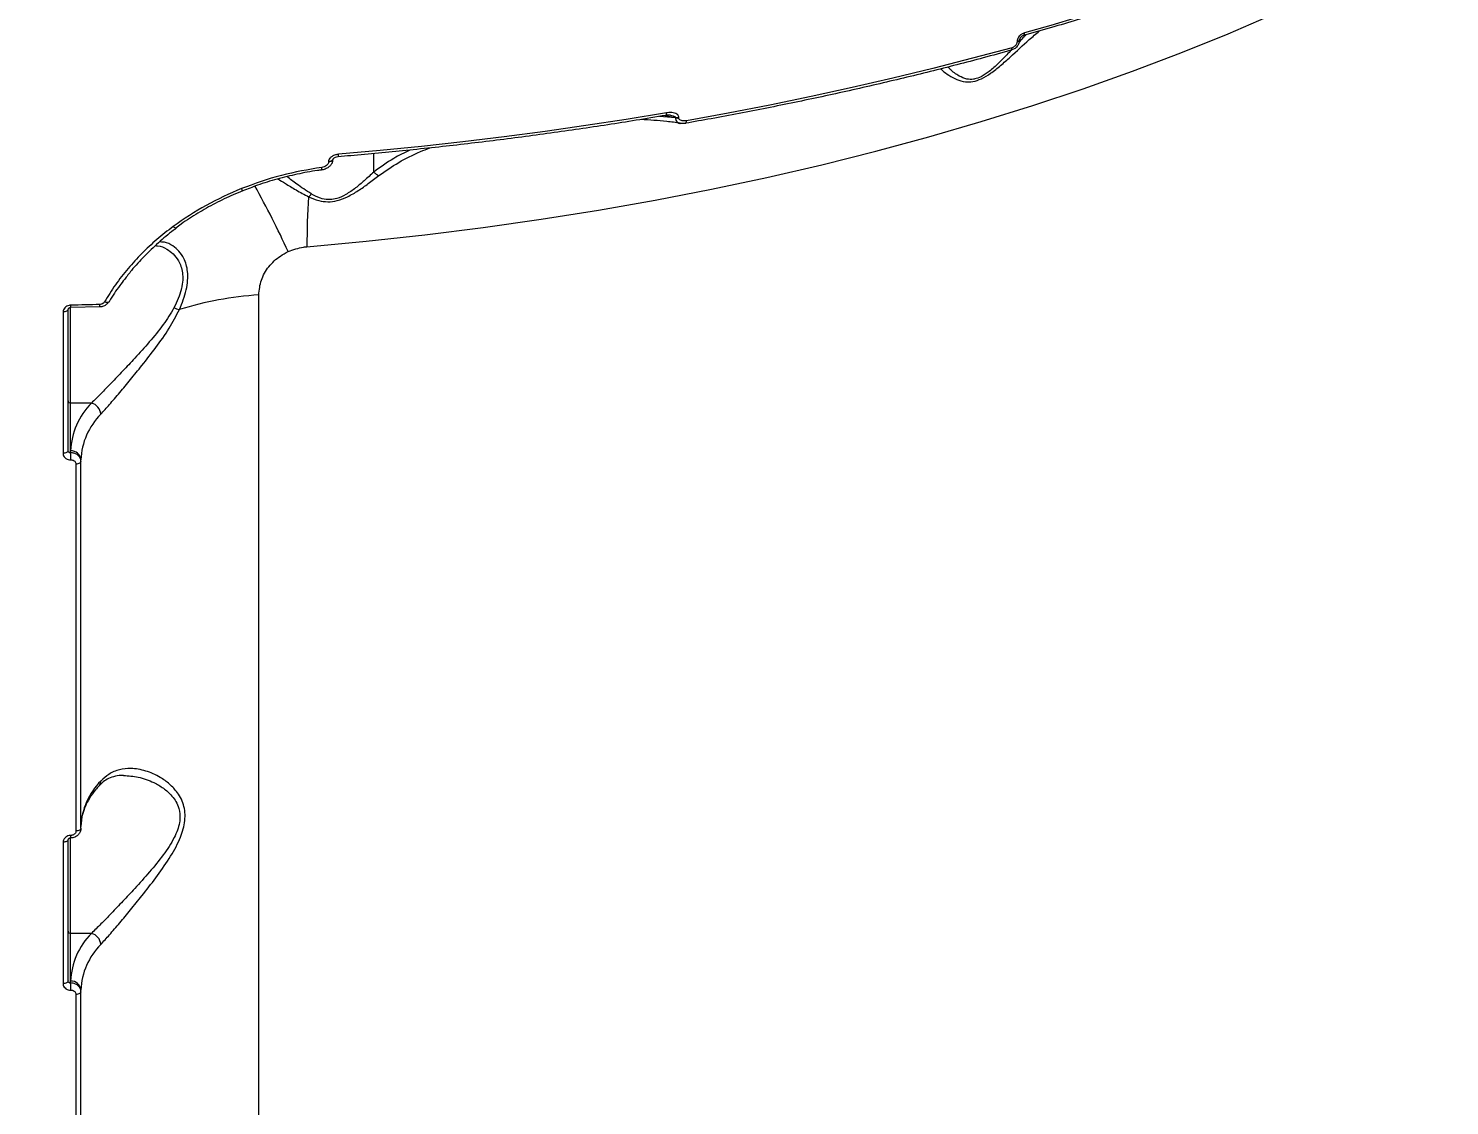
# Model space of a CAD drawing. Header units: millimetres. Extents: x -4781 to 5098, y -4410 to 4664.
# Drawn here: x -1572.3 to -1296.6, y -180.9 to 28 of the extents above; entities that cross this region are included whole.
import ezdxf

# ---------------------------------------------------------------- set-up
doc = ezdxf.new("R2010")
doc.units = ezdxf.units.MM
for name, color, linetype in [('DIKOM_ОБЪЕКТ', 7, 'Continuous'), ('DIKOM_РАЗМЕР_ЗОНА', 7, 'Continuous'), ('DIKOM_РАЗМЕР_ОБЪЕКТА', 7, 'Continuous')]:
    doc.layers.add(name, color=color, linetype=linetype)
doc.styles.add('style1', font='arial.ttf', dxfattribs={"width": 0.8})
doc.dimstyles.new('1-50', dxfattribs={"dimtxt": 300, "dimasz": 200, "dimexe": 100, "dimexo": 0, "dimgap": 100, "dimtad": 1, "dimtxsty": 'style1', "dimcen": 200, "dimclrd": 7, "dimclre": 7, "dimclrt": 7, "dimadec": 1, "dimazin": 2, "dimtfac": 1, "dimtmove": 0, "dimatfit": 2, "dimfxl": 0, "dimlwd": 25, "dimlwe": 18, "dimarcsym": 0})

# ---------------------------------------------------------------- blocks, each defined once
blk = doc.blocks.new('*D54')
at = {"layer": 'Defpoints', "color": 0, "transparency": 16777216}
for p in [(2534.93, 1098.4), (-3331.22, 763.4), (2534.93, -3200.56)]:
    blk.add_point(p, dxfattribs=at)
at = {"layer": 'DIKOM_РАЗМЕР_ОБЪЕКТА', "color": 7, "lineweight": 18, "transparency": 16777216}
for p, q in [((2534.93, 1098.4), (2534.93, -3300.56)), ((-3331.22, 763.4), (-3331.22, -3300.56))]:
    blk.add_line(p, q, dxfattribs=at)
at = {"layer": 'DIKOM_РАЗМЕР_ОБЪЕКТА', "color": 7, "lineweight": 25, "transparency": 16777216}
blk.add_line((-3131.22, -3200.56), (2334.93, -3200.56), dxfattribs=at)
at = {"layer": 'DIKOM_РАЗМЕР_ОБЪЕКТА', "color": 7, "transparency": 16777216}
for points in [[(-3131.22, -3167.23), (-3131.22, -3233.9), (-3331.22, -3200.56)], [(2334.93, -3167.23), (2334.93, -3233.9), (2534.93, -3200.56)]]:
    blk.add_solid(points, dxfattribs=at)
at = {"layer": 'DIKOM_РАЗМЕР_ОБЪЕКТА', "color": 7, "transparency": 16777216, "insert": (941.13, -2947.39), "char_height": 300, "attachment_point": 5, "style": 'style1'}
blk.add_mtext('5870', dxfattribs=at)
blk = doc.blocks.new('*D57')
at = {"layer": 'Defpoints', "color": 0, "transparency": 16777216}
for p in [(4034.06, 1180.11), (-4781.22, 856.14), (4034.06, -4310.06)]:
    blk.add_point(p, dxfattribs=at)
at = {"layer": 'DIKOM_РАЗМЕР_ЗОНА', "color": 7, "lineweight": 18, "transparency": 16777216}
for p, q in [((4034.06, 1180.11), (4034.06, -4410.06)), ((-4781.22, 856.14), (-4781.22, -4410.06))]:
    blk.add_line(p, q, dxfattribs=at)
at = {"layer": 'DIKOM_РАЗМЕР_ЗОНА', "color": 7, "lineweight": 25, "transparency": 16777216}
blk.add_line((-4581.22, -4310.06), (3834.06, -4310.06), dxfattribs=at)
at = {"layer": 'DIKOM_РАЗМЕР_ЗОНА', "color": 7, "transparency": 16777216}
for points in [[(-4581.22, -4276.72), (-4581.22, -4343.39), (-4781.22, -4310.06)], [(3834.06, -4276.72), (3834.06, -4343.39), (4034.06, -4310.06)]]:
    blk.add_solid(points, dxfattribs=at)
at = {"layer": 'DIKOM_РАЗМЕР_ЗОНА', "color": 7, "transparency": 16777216, "insert": (-1490.8, -4056.88), "char_height": 300, "attachment_point": 5, "style": 'style1'}
blk.add_mtext('8820', dxfattribs=at)

msp = doc.modelspace()

# ---------------------------------------------------------------- linework, layer by layer
at = {"layer": 'DIKOM_ОБЪЕКТ', "color": 7, "linetype": 'Continuous', "lineweight": 15}
for p, q in [((-1380.476, 25.476), (-1380.476, 25.448)), ((-1379.951, 25.929), (-1379.951, 25.901)), ((-1448.781, 11.142), (-1446.739, 10.787)), ((-1446.739, 10.683), (-1449.845, 10.966)), ((-1446.739, 10.787), (-1446.739, 10.683)), ((-1446.101, 10.683), (-1446.101, 10.787)), ((-1505.269, 0.17), (-1505.269, 3.768)), ((-1515.395, 0.588), (-1515.39, 0.587)), ((-1514.062, 2.175), (-1514.062, 2.1)), ((-1513.219, 2.661), (-1513.219, 2.609)), ((-1527.579, -323.657), (-1527.579, -23.649)), ((-1565.547, -26.957), (-1565.547, -54.386)), ((-1564.581, -53.871), (-1564.581, -26.442)), ((-1564.081, -44.644), (-1564.081, -26.085)), ((-1558.442, -25.998), (-1564.061, -26.128)), ((-1560.031, -44.644), (-1564.081, -44.644)), ((-1564.081, -53.912), (-1564.081, -44.644)), ((-1564.081, -54.272), (-1564.081, -53.912)), ((-1563.04, -56.481), (-1563.04, -127.626)), ((-1562.081, -55.966), (-1562.081, -55.626)), ((-1562.081, -127.111), (-1562.081, -55.966)), ((-1564.581, -156.732), (-1564.581, -129.302)), ((-1564.081, -147.504), (-1564.081, -128.945)), ((-1565.547, -129.817), (-1565.547, -157.246)), ((-1560.031, -147.504), (-1564.081, -147.504)), ((-1564.081, -156.772), (-1564.081, -147.504)), ((-1564.081, -157.132), (-1564.081, -156.772)), ((-1563.04, -159.341), (-1563.04, -230.486)), ((-1562.081, -158.826), (-1562.081, -158.486)), ((-1562.081, -229.971), (-1562.081, -158.826))]:
    msp.add_line(p, q, dxfattribs=at)
at = {"layer": 'DIKOM_ОБЪЕКТ', "color": 7, "linetype": 'Continuous', "lineweight": 15, "flags": 128}
for points in [[(-1339.196, 39.886), (-1344.024, 38.17), (-1348.899, 36.49), (-1353.819, 34.845), (-1358.782, 33.235), (-1363.789, 31.661), (-1368.838, 30.123), (-1373.929, 28.622), (-1379.059, 27.158)], [(-1518.234, -14.305), (-1506.766, -13.243), (-1495.366, -12.002), (-1484.046, -10.582), (-1472.814, -8.985), (-1461.683, -7.212), (-1450.661, -5.265), (-1439.76, -3.146), (-1428.99, -0.858), (-1418.36, 1.6), (-1407.88, 4.223), (-1397.561, 7.01), (-1387.412, 9.957), (-1377.442, 13.062), (-1367.66, 16.323), (-1358.076, 19.736), (-1348.698, 23.298), (-1339.536, 27.004), (-1330.598, 30.854)], [(-1381.448, 24.298), (-1389.087, 22.238), (-1396.806, 20.259), (-1404.602, 18.362), (-1412.472, 16.548), (-1420.413, 14.818), (-1428.422, 13.172), (-1436.494, 11.611), (-1444.627, 10.136)], [(-1381.655, 23.788), (-1381.641, 23.792), (-1381.575, 23.836), (-1381.521, 23.911), (-1381.481, 24.016), (-1381.456, 24.146), (-1381.448, 24.298)], [(-1448.467, 11.667), (-1456.278, 10.383), (-1464.136, 9.177), (-1472.038, 8.051), (-1479.981, 7.005), (-1487.963, 6.038), (-1495.98, 5.152), (-1504.028, 4.348), (-1512.106, 3.623)], [(-1448.613, 11.17), (-1448.606, 11.172), (-1448.559, 11.204), (-1448.52, 11.273), (-1448.491, 11.376), (-1448.473, 11.509), (-1448.467, 11.667)], [(-1444.776, 9.639), (-1444.758, 9.644), (-1444.713, 9.683), (-1444.676, 9.754), (-1444.649, 9.856), (-1444.632, 9.985), (-1444.627, 10.136)], [(-1513.219, 2.683), (-1513.256, 2.545), (-1513.37, 2.411), (-1513.553, 2.299), (-1513.79, 2.218), (-1514.062, 2.175)], [(-1513.219, 2.608), (-1513.256, 2.47), (-1513.37, 2.336), (-1513.553, 2.224), (-1513.79, 2.143), (-1514.062, 2.1)], [(-1543.668, -10.672), (-1543.71, -10.691), (-1543.776, -10.685), (-1543.859, -10.65), (-1543.958, -10.587), (-1544.067, -10.498), (-1544.184, -10.387)], [(-1564.581, -26.442), (-1564.6, -26.541), (-1564.654, -26.635), (-1564.742, -26.723), (-1564.862, -26.8), (-1565.008, -26.864), (-1565.175, -26.913), (-1565.356, -26.944), (-1565.547, -26.957)], [(-1558.416, -25.513), (-1559.12, -25.531), (-1559.823, -25.549), (-1560.526, -25.566), (-1561.229, -25.583), (-1561.933, -25.599), (-1562.636, -25.614), (-1563.339, -25.629), (-1564.043, -25.643)], [(-1556.709, -25.002), (-1556.744, -25.049), (-1556.82, -25.099), (-1556.923, -25.127), (-1557.05, -25.133), (-1557.195, -25.117), (-1557.355, -25.078), (-1557.522, -25.019)], [(-1564.581, -53.871), (-1564.6, -53.97), (-1564.654, -54.065), (-1564.742, -54.152), (-1564.862, -54.23), (-1565.008, -54.293), (-1565.175, -54.342), (-1565.356, -54.374), (-1565.547, -54.386)], [(-1562.081, -55.966), (-1562.099, -56.064), (-1562.153, -56.158), (-1562.241, -56.246), (-1562.36, -56.323), (-1562.505, -56.387), (-1562.67, -56.436), (-1562.851, -56.467), (-1563.04, -56.481)], [(-1564.581, -129.302), (-1564.6, -129.401), (-1564.654, -129.495), (-1564.742, -129.583), (-1564.862, -129.66), (-1565.008, -129.724), (-1565.175, -129.773), (-1565.356, -129.804), (-1565.547, -129.817)], [(-1562.081, -127.111), (-1562.099, -127.209), (-1562.153, -127.303), (-1562.241, -127.391), (-1562.36, -127.468), (-1562.505, -127.532), (-1562.67, -127.58), (-1562.851, -127.612), (-1563.04, -127.626)], [(-1564.581, -156.732), (-1564.6, -156.83), (-1564.654, -156.925), (-1564.742, -157.012), (-1564.862, -157.089), (-1565.008, -157.154), (-1565.175, -157.202), (-1565.356, -157.233), (-1565.547, -157.246)], [(-1562.081, -158.826), (-1562.099, -158.924), (-1562.153, -159.018), (-1562.241, -159.106), (-1562.36, -159.183), (-1562.505, -159.247), (-1562.67, -159.296), (-1562.851, -159.327), (-1563.04, -159.341)]]:
    msp.add_lwpolyline(points, dxfattribs=at)
at = {"layer": 'DIKOM_ОБЪЕКТ', "color": 7, "linetype": 'Continuous', "lineweight": 15}
for centre, radius, start, end in [((-1380.53, 26.068), 0.594, 275.21078, 346.80997), ((-1380.531, 26.043), 0.598, 275.30972, 346.0556), ((-1379.562, 27.065), 0.511, 305.1611, 10.44504), ((-1446.42, 12.662), 1.902, 260.33572, 279.66428), ((-1446.42, 12.558), 1.902, 260.33572, 279.66428), ((-1512.765, 3.478), 0.675, 329.45807, 12.45305), ((-1516.244, 0.863), 0.898, 342.12546, 13.28653), ((-1682.391, -88.808), 176.565, 24.61864, 29.25852), ((-1530.128, -2.811), 0.857, 195.53199, 228.66845), ((-1389.722, -13.749), 128.513, 175.92824, 180.24792), ((-1519.671, -2.498), 2.761, 309.62064, 325.45995), ((-1523.115, -91.035), 67.535, 93.79014, 107.11337), ((-1566.471, -25.793), 2.433, 352.09462, 3.54129), ((-1560.213, -25.663), 1.803, 349.30623, 4.78352), ((-1541.542, -20.437), 6.225, 246.4084, 256.56888), ((-1564.114, -44.177), 0.468, 184.7124, 274.08051), ((-1550.313, -54.41), 13.777, 134.85811, 177.92984), ((-1548.967, -56.101), 13.122, 134.86017, 177.92687), ((-1560.594, -46.951), 2.375, 3.66605, 76.27712), ((-1563.949, -55.781), 1.874, 4.74307, 94.05546), ((-1587.019, -55.596), 22.977, 359.8814, 3.3042), ((-1548.969, -127.245), 13.121, 134.85739, 177.92965), ((-1559.539, -117.979), 1.316, 318.34635, 1.51264), ((-1566.471, -128.653), 2.433, 352.09462, 3.54129), ((-1564.115, -147.037), 0.468, 184.75412, 274.1018), ((-1550.312, -157.27), 13.778, 134.85942, 177.92853), ((-1560.594, -149.811), 2.375, 3.66605, 76.27712), ((-1548.967, -158.961), 13.123, 134.86108, 177.92596), ((-1563.949, -158.641), 1.874, 4.7493, 94.04924), ((-1587.019, -158.456), 22.977, 359.8814, 3.3042)]:
    msp.add_arc(centre, radius, start, end, dxfattribs=at)
for points, knots in [([(-1339.43, 39.367), (-1341.092, 38.773), (-1345.909, 37.052), (-1354.02, 34.306), (-1363.813, 31.177), (-1372.249, 28.639), (-1377.44, 27.165), (-1379.268, 26.647)], [0, 0, 0, 0, 0.1293302, 0.3750682, 0.6208071, 0.8665356, 1, 1, 1, 1]), ([(-1395.261, 20.204), (-1395.154, 20.091), (-1394.751, 19.672), (-1393.714, 18.922), (-1392.289, 18.126), (-1390.719, 17.645), (-1389.054, 17.658), (-1387.316, 18.226), (-1385.47, 19.367), (-1383.623, 20.853), (-1381.12, 23.084), (-1378.641, 25.429), (-1376.804, 26.986), (-1376.155, 27.536)], [0, 0, 0, 0, 0.0378311, 0.1413031, 0.2445917, 0.3356337, 0.4004607, 0.4662268, 0.5395778, 0.6257366, 0.7142351, 0.8989913, 1, 1, 1, 1]), ([(-1379.966, 25.899), (-1379.962, 25.855), (-1379.936, 25.608), (-1380.086, 25.133), (-1380.441, 24.536), (-1380.989, 24.032), (-1381.443, 23.882), (-1381.658, 23.811)], [0, 0, 0, 0, 0.0466799, 0.2640012, 0.50189753, 0.76333022, 1, 1, 1, 1]), ([(-1380.476, 25.448), (-1380.486, 25.352), (-1380.505, 25.16), (-1380.655, 24.867), (-1380.879, 24.605), (-1381.156, 24.401), (-1381.355, 24.331), (-1381.448, 24.298)], [0, 0, 0, 0, 0.1950749, 0.3899953, 0.5932434, 0.8110352, 1, 1, 1, 1]), ([(-1379.059, 27.158), (-1379.194, 27.109), (-1379.483, 27.006), (-1379.886, 26.711), (-1380.213, 26.329), (-1380.433, 25.9), (-1380.461, 25.617), (-1380.476, 25.476)], [0, 0, 0, 0, 0.1890166, 0.4044798, 0.6068434, 0.8033444, 1, 1, 1, 1]), ([(-1378.733, 26.799), (-1378.854, 26.68), (-1379.271, 26.267), (-1379.714, 25.798), (-1380.029, 25.464)], [0, 0, 0, 0, 0.2884128, 1, 1, 1, 1]), ([(-1379.27, 26.642), (-1379.297, 26.635), (-1379.377, 26.615), (-1379.542, 26.524), (-1379.711, 26.385), (-1379.835, 26.236), (-1379.91, 26.099), (-1379.946, 25.996), (-1379.951, 25.936), (-1379.951, 25.931), (-1379.951, 25.931)], [0, 0, 0, 0, 0.0966353, 0.2951986, 0.4681686, 0.6150484, 0.7425965, 0.857172, 0.9810908, 1, 1, 1, 1]), ([(-1381.655, 23.788), (-1383.44, 23.299), (-1388.617, 21.883), (-1397.297, 19.649), (-1407.735, 17.137), (-1418.304, 14.773), (-1428.996, 12.563), (-1437.837, 10.871), (-1443.122, 9.932), (-1444.776, 9.639)], [0, 0, 0, 0, 0.0879823, 0.2551498, 0.4223179, 0.589482, 0.756643, 0.923802, 1, 1, 1, 1]), ([(-1381.583, 23.841), (-1381.877, 23.534), (-1382.679, 22.695), (-1384.071, 21.26), (-1385.71, 19.776), (-1387.3, 18.677), (-1388.372, 18.287), (-1389.311, 18.122), (-1390.447, 18.183), (-1391.976, 18.894), (-1393.166, 19.759), (-1393.71, 20.407), (-1393.846, 20.569)], [0, 0, 0, 0, 0.0730647, 0.1995505, 0.3254168, 0.4265755, 0.5006366, 0.5152506, 0.603924, 0.7331059, 0.9334203, 1, 1, 1, 1]), ([(-1448.613, 11.17), (-1450.535, 10.848), (-1456.108, 9.915), (-1465.406, 8.488), (-1476.528, 6.944), (-1487.729, 5.559), (-1498.801, 4.355), (-1506.967, 3.581), (-1511.369, 3.205), (-1512.184, 3.135)], [0, 0, 0, 0, 0.09252469, 0.26831292, 0.44410137, 0.6198877, 0.7956724, 0.96220661, 1, 1, 1, 1]), ([(-1447.698, 11.184), (-1447.727, 11.191), (-1447.9, 11.228), (-1448.22, 11.231), (-1448.506, 11.178), (-1448.614, 11.158)], [0, 0, 0, 0, 0.1119053, 0.6651346, 1, 1, 1, 1]), ([(-1446.101, 10.787), (-1446.11, 10.87), (-1446.13, 11.054), (-1446.318, 11.321), (-1446.676, 11.558), (-1447.348, 11.746), (-1447.984, 11.743), (-1448.414, 11.675), (-1448.467, 11.667)], [0, 0, 0, 0, 0.0927217, 0.2061582, 0.3692731, 0.5724117, 0.9471615, 1, 1, 1, 1]), ([(-1447.685, 11.187), (-1447.528, 11.157), (-1447.264, 11.105), (-1446.957, 10.999), (-1446.798, 10.903), (-1446.749, 10.835), (-1446.74, 10.805), (-1446.739, 10.79), (-1446.739, 10.787)], [0, 0, 0, 0, 0.4395716, 0.742443, 0.9020804, 0.951185, 0.9923109, 1, 1, 1, 1]), ([(-1445.811, 9.65), (-1446.689, 9.768), (-1449.23, 10.109), (-1451.754, 10.27), (-1453.406, 10.375)], [0, 0, 0, 0, 0.3455466, 1, 1, 1, 1]), ([(-1446.739, 10.683), (-1446.73, 10.578), (-1446.708, 10.351), (-1446.566, 10.028), (-1446.297, 9.766), (-1446.027, 9.612), (-1445.843, 9.623), (-1445.813, 9.624)], [0, 0, 0, 0, 0.1760504, 0.3839261, 0.6531686, 0.9437275, 1, 1, 1, 1]), ([(-1444.627, 10.136), (-1444.903, 10.108), (-1445.301, 10.068), (-1445.749, 10.199), (-1445.967, 10.344), (-1446.083, 10.513), (-1446.095, 10.63), (-1446.101, 10.683)], [0, 0, 0, 0, 0.4370965, 0.6288717, 0.7909082, 0.9059548, 1, 1, 1, 1]), ([(-1444.777, 9.65), (-1444.886, 9.628), (-1445.226, 9.56), (-1445.564, 9.597), (-1445.793, 9.622)], [0, 0, 0, 0, 0.3218444, 1, 1, 1, 1]), ([(-1512.106, 3.623), (-1512.31, 3.594), (-1512.754, 3.53), (-1513.345, 3.262), (-1513.772, 2.905), (-1514.016, 2.537), (-1514.047, 2.296), (-1514.062, 2.175)], [0, 0, 0, 0, 0.2267753, 0.4919912, 0.6958579, 0.8476298, 1, 1, 1, 1]), ([(-1512.185, 3.133), (-1512.197, 3.132), (-1512.382, 3.129), (-1512.68, 3.044), (-1512.985, 2.892), (-1513.133, 2.773), (-1513.196, 2.701), (-1513.221, 2.658), (-1513.221, 2.658), (-1513.221, 2.658)], [0, 0, 0, 0, 0.0276042, 0.4258598, 0.6549819, 0.7882676, 0.8759642, 0.942311, 1, 1, 1, 1]), ([(-1498.284, 4.438), (-1499.34, 3.922), (-1501.835, 2.702), (-1504.012, 1.091), (-1505.267, 0.163)], [0, 0, 0, 0, 0.4234418, 1, 1, 1, 1]), ([(-1504.269, -0.498), (-1503.016, 0.372), (-1500.496, 2.121), (-1497.118, 3.826), (-1495.011, 4.629), (-1494.403, 4.861)], [0, 0, 0, 0, 0.412725, 0.8303849, 1, 1, 1, 1]), ([(-1515.37, 1.069), (-1517.998, 0.632), (-1523.318, -0.255), (-1528.387, -2.104), (-1530.953, -3.04)], [0, 0, 0, 0, 0.493791, 1, 1, 1, 1]), ([(-1515.391, 0.556), (-1515.655, 0.526), (-1517.241, 0.347), (-1520.135, -0.221), (-1524.033, -1.165), (-1527.566, -2.247), (-1529.743, -3.109), (-1530.684, -3.481)], [0, 0, 0, 0, 0.0505443, 0.3034099, 0.5561136, 0.8082324, 1, 1, 1, 1]), ([(-1505.269, 0.17), (-1505.879, -0.388), (-1506.994, -1.408), (-1508.768, -2.919), (-1510.517, -4.142), (-1512.237, -4.953), (-1513.448, -5.159), (-1514.532, -5.16), (-1515.882, -4.892), (-1516.839, -4.368), (-1517.397, -4.063)], [0, 0, 0, 0, 0.192066, 0.3511923, 0.5094998, 0.634437, 0.7186506, 0.7420957, 0.8495957, 1, 1, 1, 1]), ([(-1513.237, 2.609), (-1513.242, 2.459), (-1513.254, 2.125), (-1513.502, 1.641), (-1513.917, 1.179), (-1514.528, 0.804), (-1515.054, 0.623), (-1515.359, 0.594), (-1515.391, 0.591)], [0, 0, 0, 0, 0.1401087, 0.3128724, 0.4978692, 0.7168478, 0.9707308, 1, 1, 1, 1]), ([(-1514.062, 2.1), (-1514.067, 2.044), (-1514.079, 1.903), (-1514.203, 1.666), (-1514.469, 1.399), (-1514.875, 1.171), (-1515.204, 1.104), (-1515.37, 1.069)], [0, 0, 0, 0, 0.1032668, 0.2622967, 0.4611434, 0.7282101, 1, 1, 1, 1]), ([(-1505.267, 0.163), (-1505.267, 0.163), (-1505.269, 0.165), (-1505.269, 0.168), (-1505.269, 0.169), (-1505.269, 0.17)], [0, 0, 0, 0, 0.2764959, 0.6437009, 1, 1, 1, 1]), ([(-1505.267, 0.163), (-1505.105, 0.017), (-1504.812, -0.247), (-1504.465, -0.428), (-1504.3, -0.487), (-1504.269, -0.498)], [0, 0, 0, 0, 0.4993813, 0.9073237, 1, 1, 1, 1]), ([(-1523.82, -1.154), (-1523.37, -1.439), (-1522.348, -2.087), (-1520.387, -3.309), (-1518.74, -4.184), (-1517.91, -4.624)], [0, 0, 0, 0, 0.28019118, 0.63760069, 1, 1, 1, 1]), ([(-1517.397, -4.063), (-1518.378, -3.419), (-1520.143, -2.261), (-1521.487, -1.199), (-1522.084, -0.728)], [0, 0, 0, 0, 0.5560613, 1, 1, 1, 1]), ([(-1517.91, -4.624), (-1517.272, -4.899), (-1516.16, -5.377), (-1514.212, -5.666), (-1512.242, -5.419), (-1510.208, -4.602), (-1508.235, -3.422), (-1506.219, -1.997), (-1504.951, -1.022), (-1504.269, -0.498)], [0, 0, 0, 0, 0.1507891, 0.2625485, 0.3758318, 0.5043808, 0.6581108, 0.8159944, 1, 1, 1, 1]), ([(-1530.953, -3.04), (-1533.275, -4.056), (-1537.974, -6.112), (-1542.098, -8.951), (-1544.184, -10.387)], [0, 0, 0, 0, 0.4941636, 1, 1, 1, 1]), ([(-1530.682, -3.485), (-1531.3, -3.728), (-1533.13, -4.448), (-1536.053, -5.884), (-1539.42, -7.782), (-1541.952, -9.406), (-1543.306, -10.434), (-1543.652, -10.697)], [0, 0, 0, 0, 0.13184286, 0.39033267, 0.65001176, 0.91069943, 1, 1, 1, 1]), ([(-1544.184, -10.387), (-1545.256, -11.216), (-1547.4, -12.874), (-1550.318, -15.615), (-1553.009, -18.549), (-1555.455, -21.676), (-1556.833, -23.905), (-1557.522, -25.019)], [0, 0, 0, 0, 0.1978355, 0.3955093, 0.5931762, 0.7965791, 1, 1, 1, 1]), ([(-1543.602, -10.752), (-1543.774, -10.875), (-1544.993, -11.739), (-1547.078, -13.529), (-1549.814, -16.126), (-1552.008, -18.511), (-1553.185, -20.072), (-1553.624, -20.654)], [0, 0, 0, 0, 0.04359093, 0.3078465, 0.57391568, 0.84120137, 1, 1, 1, 1]), ([(-1542.987, -26.491), (-1542.718, -25.859), (-1542.173, -24.581), (-1541.614, -22.684), (-1541.321, -20.831), (-1541.353, -18.667), (-1541.954, -16.69), (-1543.033, -15.103), (-1544.314, -14.023), (-1545.614, -13.395), (-1546.526, -13.386), (-1546.853, -13.383)], [0, 0, 0, 0, 0.0889704, 0.17987716, 0.26911635, 0.36140594, 0.52303645, 0.64233837, 0.76510835, 0.91578968, 1, 1, 1, 1]), ([(-1547.63, -14.1), (-1547.486, -14.104), (-1546.714, -14.124), (-1545.533, -14.656), (-1544.16, -15.645), (-1543.01, -17.097), (-1542.363, -18.892), (-1542.297, -20.808), (-1542.469, -21.936), (-1542.762, -23.127), (-1543.178, -24.381), (-1543.745, -25.549), (-1544.033, -26.141)], [0, 0, 0, 0, 0.0378928, 0.2037988, 0.3300991, 0.4596394, 0.6271354, 0.7123419, 0.8006148, 0.8133219, 0.9053887, 1, 1, 1, 1]), ([(-1527.579, -23.649), (-1527.482, -22.687), (-1527.29, -20.783), (-1525.774, -18.144), (-1523.849, -16.28), (-1522.395, -15.525), (-1521.875, -15.255)], [0, 0, 0, 0, 0.288575, 0.5716387, 0.8470453, 1, 1, 1, 1]), ([(-1521.875, -15.255), (-1520.895, -14.895), (-1519.812, -14.498), (-1518.569, -14.337), (-1518.348, -14.316), (-1518.234, -14.305)], [0, 0, 0, 0, 0.8217718, 0.9078684, 1, 1, 1, 1]), ([(-1553.624, -20.654), (-1553.934, -21.049), (-1555.004, -22.411), (-1555.995, -23.888), (-1556.592, -24.993), (-1556.62, -25.047)], [0, 0, 0, 0, 0.27954565, 0.9653664, 1, 1, 1, 1]), ([(-1564.043, -25.643), (-1564.154, -25.651), (-1564.434, -25.672), (-1564.856, -25.835), (-1565.238, -26.133), (-1565.497, -26.522), (-1565.53, -26.812), (-1565.547, -26.957)], [0, 0, 0, 0, 0.1418585, 0.356808, 0.5713606, 0.7857837, 1, 1, 1, 1]), ([(-1564.061, -26.132), (-1564.092, -26.132), (-1564.178, -26.133), (-1564.315, -26.173), (-1564.446, -26.242), (-1564.534, -26.323), (-1564.578, -26.402), (-1564.583, -26.43), (-1564.581, -26.444), (-1564.581, -26.445)], [0, 0, 0, 0, 0.0835668, 0.2336063, 0.3871901, 0.5494223, 0.7302165, 0.9908438, 1, 1, 1, 1]), ([(-1544.033, -26.141), (-1544.697, -27.247), (-1546.092, -29.572), (-1548.806, -32.805), (-1551.49, -35.781), (-1553.978, -38.439), (-1556.2, -40.761), (-1558.273, -42.908), (-1559.445, -44.065), (-1560.031, -44.644)], [0, 0, 0, 0, 0.1463845, 0.3075822, 0.4690105, 0.6021006, 0.735118, 0.867646, 1, 1, 1, 1]), ([(-1556.73, -24.997), (-1556.772, -25.078), (-1556.919, -25.358), (-1557.371, -25.712), (-1557.934, -25.975), (-1558.31, -25.967), (-1558.442, -25.964)], [0, 0, 0, 0, 0.1325448, 0.4638157, 0.8122613, 1, 1, 1, 1]), ([(-1557.522, -25.019), (-1557.583, -25.102), (-1557.705, -25.269), (-1557.994, -25.439), (-1558.244, -25.504), (-1558.386, -25.511), (-1558.416, -25.513)], [0, 0, 0, 0, 0.3056277, 0.6115809, 0.9179502, 1, 1, 1, 1]), ([(-1558.224, -46.799), (-1557.678, -46.193), (-1556.57, -44.959), (-1554.596, -42.635), (-1552.468, -40.08), (-1550.097, -37.172), (-1547.533, -33.866), (-1544.925, -30.272), (-1543.615, -27.716), (-1542.987, -26.491)], [0, 0, 0, 0, 0.1295418, 0.2635063, 0.3938399, 0.5268924, 0.6860466, 0.8495374, 1, 1, 1, 1]), ([(-1565.547, -54.386), (-1565.539, -54.481), (-1565.521, -54.719), (-1565.341, -55.077), (-1565.001, -55.398), (-1564.55, -55.611), (-1564.212, -55.633), (-1564.043, -55.644)], [0, 0, 0, 0, 0.1406502, 0.3550372, 0.5698462, 0.784867, 1, 1, 1, 1]), ([(-1564.081, -54.272), (-1564.137, -54.271), (-1564.25, -54.268), (-1564.4, -54.202), (-1564.513, -54.1), (-1564.573, -53.982), (-1564.579, -53.903), (-1564.581, -53.871)], [0, 0, 0, 0, 0.2153697, 0.4305417, 0.6452204, 0.8593128, 1, 1, 1, 1]), ([(-1562.081, -55.966), (-1562.091, -55.84), (-1562.115, -55.522), (-1562.354, -55.043), (-1562.807, -54.612), (-1563.406, -54.322), (-1563.856, -54.289), (-1564.081, -54.272)], [0, 0, 0, 0, 0.1407646, 0.3554375, 0.5702751, 0.7851806, 1, 1, 1, 1]), ([(-1564.043, -55.644), (-1563.93, -55.651), (-1563.705, -55.666), (-1563.404, -55.807), (-1563.178, -56.021), (-1563.058, -56.259), (-1563.045, -56.418), (-1563.04, -56.481)], [0, 0, 0, 0, 0.2151676, 0.4301758, 0.6449909, 0.8595317, 1, 1, 1, 1]), ([(-1558.224, -149.659), (-1557.678, -149.053), (-1556.57, -147.819), (-1554.596, -145.495), (-1552.467, -142.94), (-1550.1, -140.031), (-1547.521, -136.728), (-1544.952, -133.099), (-1542.907, -129.498), (-1541.962, -126.55), (-1541.832, -124.417), (-1542.047, -122.878), (-1542.568, -121.452), (-1543.485, -119.935), (-1544.869, -118.465), (-1546.951, -116.986), (-1549.517, -115.873), (-1552.219, -115.42), (-1554.644, -115.681), (-1556.633, -116.463), (-1557.725, -117.48), (-1558.224, -117.944)], [0, 0, 0, 0, 0.0545825, 0.1110308, 0.1659482, 0.2220112, 0.2890721, 0.3579607, 0.4226732, 0.4774045, 0.5047462, 0.5330986, 0.5623526, 0.5923797, 0.6398865, 0.6885831, 0.7592808, 0.8320572, 0.8901579, 0.9498641, 1, 1, 1, 1]), ([(-1553.792, -116.874), (-1552.849, -116.934), (-1550.901, -117.059), (-1548.257, -118.012), (-1546.043, -119.296), (-1544.591, -120.569), (-1543.607, -121.927), (-1542.952, -123.408), (-1542.808, -124.855), (-1543, -126.295), (-1543.326, -127.483), (-1544.272, -129.62), (-1546.107, -132.386), (-1548.788, -135.647), (-1551.472, -138.622), (-1553.972, -141.291), (-1556.182, -143.604), (-1558.265, -145.758), (-1559.437, -146.916), (-1560.031, -147.504)], [0, 0, 0, 0, 0.0837315, 0.1730439, 0.2302409, 0.2886034, 0.3225451, 0.3574052, 0.4073039, 0.4205891, 0.4517237, 0.4838905, 0.5607513, 0.6426283, 0.7267632, 0.7946315, 0.8636912, 0.9308943, 1, 1, 1, 1]), ([(-1553.792, -116.873), (-1553.842, -116.869), (-1554.419, -116.821), (-1555.412, -117), (-1556.689, -117.415), (-1557.721, -118.029), (-1558.297, -118.609), (-1558.555, -118.87)], [0, 0, 0, 0, 0.0261822, 0.2986232, 0.5705519, 0.8074238, 1, 1, 1, 1]), ([(-1558.559, -118.858), (-1558.798, -119.127), (-1559.496, -119.912), (-1560.435, -121.241), (-1561.28, -122.837), (-1561.833, -124.455), (-1562.058, -125.766), (-1562.076, -126.541), (-1562.081, -126.771)], [0, 0, 0, 0, 0.1033866, 0.3019217, 0.5017291, 0.7047463, 0.912446, 1, 1, 1, 1]), ([(-1564.043, -128.503), (-1564.154, -128.512), (-1564.434, -128.533), (-1564.856, -128.695), (-1565.238, -128.993), (-1565.497, -129.383), (-1565.53, -129.672), (-1565.547, -129.817)], [0, 0, 0, 0, 0.1418611, 0.3566892, 0.571207, 0.7855954, 1, 1, 1, 1]), ([(-1564.061, -128.992), (-1564.092, -128.992), (-1564.178, -128.993), (-1564.316, -129.033), (-1564.446, -129.102), (-1564.534, -129.183), (-1564.578, -129.263), (-1564.583, -129.286), (-1564.581, -129.305), (-1564.581, -129.305)], [0, 0, 0, 0, 0.0835654, 0.2335485, 0.3871297, 0.549359, 0.7301502, 0.990773, 1, 1, 1, 1]), ([(-1562.1, -127.144), (-1562.096, -127.196), (-1562.072, -127.468), (-1562.259, -127.95), (-1562.671, -128.496), (-1563.282, -128.857), (-1563.785, -129.017), (-1564.047, -128.983), (-1564.063, -128.981)], [0, 0, 0, 0, 0.0531536, 0.2782335, 0.5037334, 0.7375285, 0.9841209, 1, 1, 1, 1]), ([(-1563.04, -127.626), (-1563.052, -127.722), (-1563.074, -127.915), (-1563.246, -128.176), (-1563.501, -128.375), (-1563.782, -128.483), (-1563.969, -128.498), (-1564.043, -128.503)], [0, 0, 0, 0, 0.2141837, 0.428609, 0.6431986, 0.8580987, 1, 1, 1, 1]), ([(-1564.081, -157.132), (-1564.137, -157.131), (-1564.25, -157.128), (-1564.4, -157.062), (-1564.513, -156.96), (-1564.573, -156.842), (-1564.579, -156.763), (-1564.581, -156.732)], [0, 0, 0, 0, 0.21548054, 0.43076324, 0.6455524, 0.85975488, 1, 1, 1, 1]), ([(-1562.081, -158.826), (-1562.091, -158.7), (-1562.115, -158.383), (-1562.354, -157.903), (-1562.806, -157.472), (-1563.406, -157.183), (-1563.856, -157.149), (-1564.081, -157.132)], [0, 0, 0, 0, 0.1406757, 0.3554714, 0.5703115, 0.7851576, 1, 1, 1, 1]), ([(-1565.547, -157.246), (-1565.539, -157.341), (-1565.521, -157.579), (-1565.341, -157.937), (-1565.001, -158.258), (-1564.55, -158.471), (-1564.212, -158.493), (-1564.043, -158.504)], [0, 0, 0, 0, 0.1406502, 0.3550372, 0.5698462, 0.784867, 1, 1, 1, 1]), ([(-1564.043, -158.504), (-1563.93, -158.511), (-1563.705, -158.526), (-1563.404, -158.667), (-1563.178, -158.881), (-1563.058, -159.119), (-1563.045, -159.278), (-1563.04, -159.341)], [0, 0, 0, 0, 0.2151676, 0.4301758, 0.6449909, 0.8595317, 1, 1, 1, 1])]:
    msp.add_open_spline(points, degree=3, knots=knots, dxfattribs=at)

# ---------------------------------------------------------------- dimensions: what is measured, and where the dimension line sits
at = {"layer": 'DIKOM_РАЗМЕР_ЗОНА'}
dim = msp.add_linear_dim(base=(4034.06, -4310.056), p1=(-4781.222, 856.139), p2=(4034.06, 1180.105), text='8820', dimstyle='1-50', dxfattribs=at)
dim.commit()
dim.dimension.update_dxf_attribs({"geometry": '*D57', "text_midpoint": (-1490.8, -4310.056), "dimtype": 160})
at = {"layer": 'DIKOM_РАЗМЕР_ОБЪЕКТА'}
dim = msp.add_linear_dim(base=(2534.928, -3200.563), p1=(-3331.222, 763.397), p2=(2534.928, 1098.401), text='5870', dimstyle='1-50', dxfattribs=at)
dim.commit()
dim.dimension.update_dxf_attribs({"geometry": '*D54', "text_midpoint": (941.132, -3200.563), "dimtype": 160})

doc.saveas('drawing.dxf')
